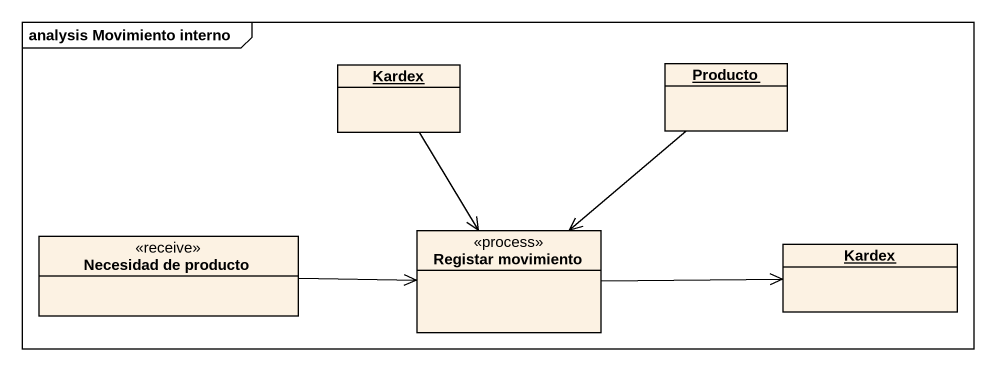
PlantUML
@startuml
mainframe analysis Movimiento interno
hide circle
hide empty members
object Kardex
object Producto
class "Registar movimiento" as Registar_movimiento <<process>>
class "Necesidad de producto" as Necesidad_de_producto <<receive>>
object "Kardex" as Kardex_2
Kardex --> Registar_movimiento
Producto --> Registar_movimiento
Registar_movimiento -right-> Kardex_2
Necesidad_de_producto -right-> Registar_movimiento
@enduml
